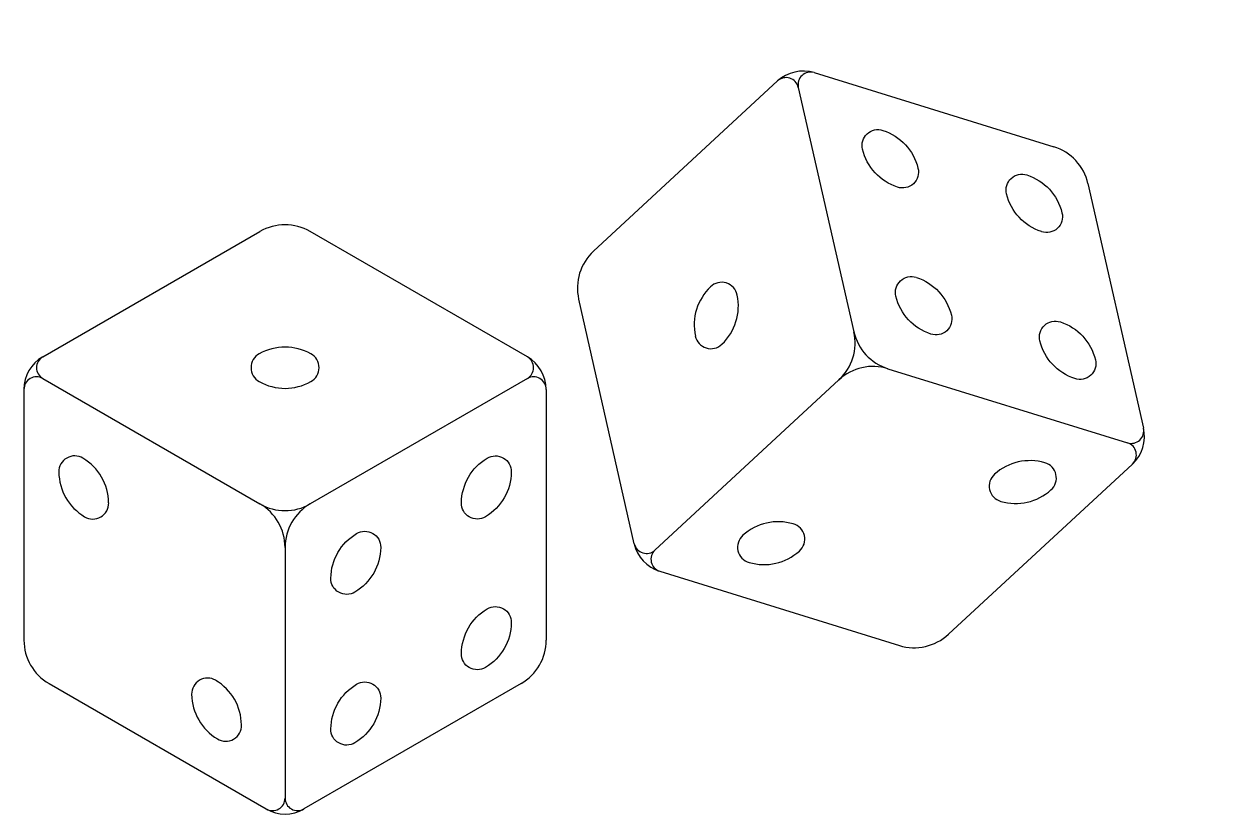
# Model space of a CAD drawing. Header units: feet. Extents: x -21.6 to 73.6, y -27.9 to 35.
import ezdxf

# ---------------------------------------------------------------- set-up
doc = ezdxf.new("R2010")
doc.units = ezdxf.units.FT
doc.header["$MEASUREMENT"] = 0

# ---------------------------------------------------------------- blocks, each defined once
blk = doc.blocks.new('A$C29001683')
at = {"linetype": 'Continuous'}
for centre, radius, start, end in [((20.3, 60.2), 20.3, 59.0293, 180.9707), ((-3.4, 20), 66.9, 0.6538, 59.3462), ((67.3, 60.8), 67.3, 180.8387, 239.1613), ((43.4, 20.2), 20.2, 238.4359, 1.5641)]:
    blk.add_arc(centre, radius, start, end, dxfattribs=at)
blk = doc.blocks.new('A$C460C7D27')
for p, q in [((1.5, 36.41), (18.785, 46.389)), ((40.069, 36.41), (22.785, 46.389)), ((1.5, 34.678), (18.785, 24.699)), ((40.069, 34.678), (22.785, 24.699)), ((0, 33.812), (0, 13.854)), ((41.569, 33.812), (41.569, 13.854)), ((20.785, 21.235), (20.785, 1.276)), ((2, 10.389), (19.285, 0.41)), ((39.569, 10.389), (22.285, 0.41))]:
    blk.add_line(p, q)
for centre, radius, start, end in [((20.785, 42.925), 4, 60, 120), ((3.011, 33.806), 3.011, 120.11541, 179.88459), ((2, 35.544), 1, 120, 240), ((39.569, 35.544), 1, 300, 60), ((38.499, 33.772), 3.07, 0.75373, 59.24627), ((1, 33.812), 1, 60, 180), ((40.569, 33.812), 1, 0, 120), ((16.785, 21.235), 4, 0, 60), ((20.785, 28.163), 4, 240, 300), ((24.785, 21.235), 4, 120, 180), ((4, 13.854), 4, 180, 240), ((37.569, 13.854), 4, 300, 0), ((19.785, 1.276), 1, 240, 0), ((21.785, 1.276), 1, 180, 300), ((20.785, 2.948), 2.948, 239.41453, 300.58547)]:
    blk.add_arc(centre, radius, start, end)
at = {"yscale": 0.0625, "zscale": 0.0625}
for p, xscale, rotation in [((21.972, 32.564), 0.062499999999999, 59.99999999999946), ((38.793, 23.492), -0.0625, 8.464669e-09), ((28.401, 17.492), -0.0625, 8.464669e-09), ((38.793, 11.492), -0.0625, 8.464669e-09), ((28.401, 5.492), -0.0625, 8.464669e-09)]:
    blk.add_blockref('A$C29001683', p, dxfattribs=dict(at, xscale=xscale, rotation=rotation))
at = {"xscale": 0.0625, "yscale": 0.0625, "zscale": 0.0625}
for p in [(2.776, 23.492), (13.347, 5.8)]:
    blk.add_blockref('A$C29001683', p, dxfattribs=at)

msp = doc.modelspace()

# ---------------------------------------------------------------- linework, layer by layer
for p, q in [((-20.08, 8.505), (-2.795, 18.484)), ((18.489, 8.505), (1.205, 18.484)), ((-20.08, 6.773), (-2.795, -3.206)), ((18.489, 6.773), (1.205, -3.206)), ((-21.58, 5.907), (-21.58, -14.051)), ((19.989, 5.907), (19.989, -14.051)), ((-0.795, -6.67), (-0.795, -26.629)), ((-19.58, -17.516), (-2.295, -27.495)), ((17.989, -17.516), (0.705, -27.495))]:
    msp.add_line(p, q)
for centre, radius, start, end in [((-0.795, 15.02), 4, 60, 120), ((-18.57, 5.901), 3.011, 120.11541, 179.88459), ((-19.58, 7.639), 1, 120, 240), ((17.989, 7.639), 1, 300, 60), ((16.919, 5.867), 3.07, 0.75373, 59.24627), ((-20.58, 5.907), 1, 60, 180), ((18.989, 5.907), 1, 0, 120), ((-4.795, -6.67), 4, 0, 60), ((-0.795, 0.258), 4, 240, 300), ((3.205, -6.67), 4, 120, 180), ((-17.58, -14.051), 4, 180, 240), ((15.989, -14.051), 4, 300, 0), ((-1.795, -26.629), 1, 240, 0), ((0.205, -26.629), 1, 180, 300), ((-0.795, -24.957), 2.948, 239.41453, 300.58547)]:
    msp.add_arc(centre, radius, start, end)

# ---------------------------------------------------------------- block references
at = {"rotation": 72.7973359213536}
msp.add_blockref('A$C460C7D27', (61.332, -18.575), dxfattribs=at)
at = {"yscale": 0.0625, "zscale": 0.0625}
for p, xscale, rotation in [((0.392, 4.659), 0.0625, 60), ((17.213, -4.413), -0.0625, 8.4649887e-09), ((6.821, -10.413), -0.0625, 8.4649887e-09), ((17.213, -16.413), -0.0625, 8.4649887e-09), ((6.821, -22.413), -0.0625, 8.4649887e-09)]:
    msp.add_blockref('A$C29001683', p, dxfattribs=dict(at, xscale=xscale, rotation=rotation))
at = {"xscale": 0.0625, "yscale": 0.0625, "zscale": 0.0625}
for p in [(-18.804, -4.413), (-8.233, -22.105)]:
    msp.add_blockref('A$C29001683', p, dxfattribs=at)

doc.saveas('drawing.dxf')
